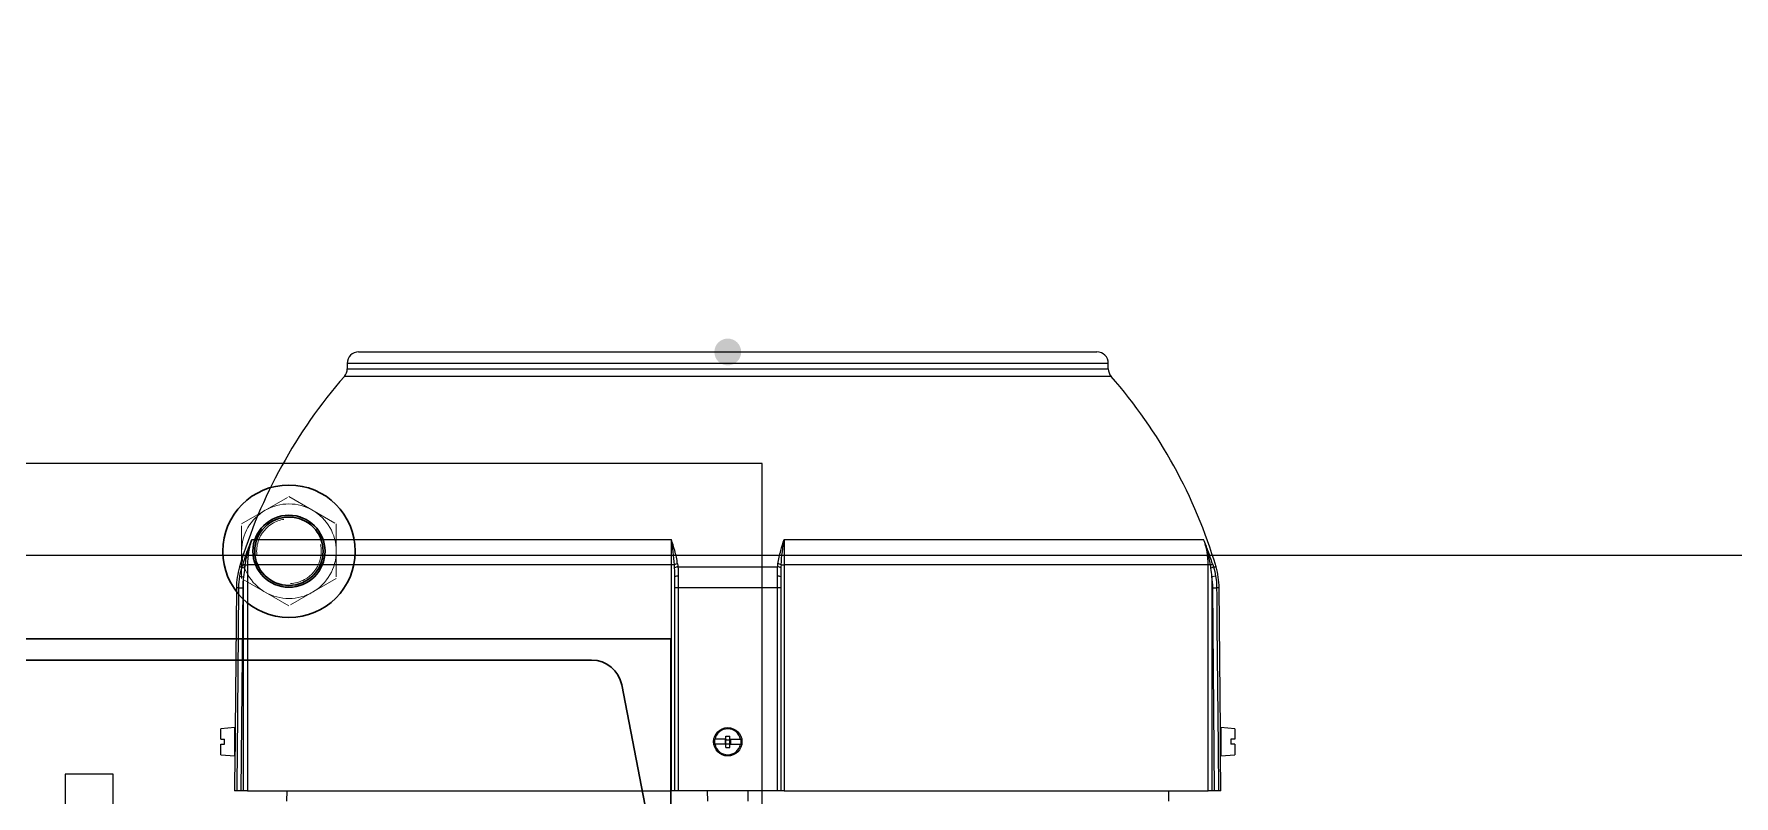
# Model space of a CAD drawing. Header units: millimetres. Extents: x 29178 to 37588, y 1365 to 7305.
# Drawn here: x 29912.8 to 30361.8, y 3358.4 to 3559.7 of the extents above; entities that cross this region are included whole.
import ezdxf

# ---------------------------------------------------------------- set-up
doc = ezdxf.new("R2010")
doc.units = ezdxf.units.MM
doc.linetypes.add('Dashed', pattern=[2, 1, -1])
for name, color, linetype, lineweight in [('CONTORNO', 7, 'Continuous', 35), ('Oculto (ISO)', 7, 'Dashed', 18), ('Visível (ISO)', 7, 'Continuous', 35)]:
    doc.layers.add(name, color=color, linetype=linetype, lineweight=lineweight)

# ---------------------------------------------------------------- blocks, each defined once
blk = doc.blocks.new('estrutura')
for p, q in [((-36815.52, 27255.32), (-37065.52, 27255.32)), ((-36815.52, 27105.32), (-36815.52, 27255.32)), ((-37065.52, 27231.12), (-35567.12, 27231.12))]:
    blk.add_line(p, q)
at = {"layer": 'CONTORNO'}
for p, q in [((-37042.85, 27209.02), (-36839.65, 27209.02)), ((-36839.65, 27151.62), (-36839.65, 27209.02)), ((-37021.9, 27203.43), (-36860.59, 27203.43)), ((-36852.61, 27196.85), (-36844.34, 27154.29))]:
    blk.add_line(p, q, dxfattribs=at)
blk.add_arc((-36860.59, 27195.3), 8.13, 11, 90, dxfattribs=at)
at = {"layer": 'Oculto (ISO)', "ltscale": 13.959146}
for p, q in [((-36953.02, 27239.38), (-36940.52, 27246.6)), ((-36940.52, 27246.6), (-36928.02, 27239.38)), ((-36953.02, 27224.95), (-36953.02, 27239.38)), ((-36928.02, 27239.38), (-36928.02, 27224.95)), ((-36940.52, 27217.73), (-36953.02, 27224.95)), ((-36928.02, 27224.95), (-36940.52, 27217.73))]:
    blk.add_line(p, q, dxfattribs=at)
at = {"layer": 'Oculto (ISO)', "ltscale": 12.950714}
blk.add_circle((-36940.52, 27232.17), 8.53, dxfattribs=at)
at = {"layer": 'Oculto (ISO)', "ltscale": 12.659545}
for start, end in [(120, 180), (60, 120), (0, 60), (180, 240), (300, 0), (240, 300)]:
    blk.add_arc((-36940.52, 27232.17), 12.5, start, end, dxfattribs=at)
at = {"layer": 'Visível (ISO)'}
for radius in [17.5, 9.52, 9.03]:
    blk.add_circle((-36940.52, 27232.17), radius, dxfattribs=at)

msp = doc.modelspace()

# ---------------------------------------------------------------- hatches: boundary and pattern name
h = msp.add_hatch(color=4)
h.dxf.hatch_style = 1
edge = h.paths.add_edge_path()
edge.add_arc((30096.02, 3475.72), 3.54, 0, 360)

# ---------------------------------------------------------------- linework, layer by layer
at = {"color": 7, "linetype": 'Continuous'}
for p, q in [((29998.52, 3475.72), (30193.52, 3475.72)), ((29995.52, 3472.72), (29995.52, 3471.24)), ((30196.52, 3471.24), (30196.52, 3472.72)), ((29970.33, 3426.21), (30081.13, 3426.21)), ((30110.91, 3426.21), (30221.71, 3426.21)), ((29968.54, 3419.45), (29969.14, 3419.45)), ((30081.14, 3419.45), (29969.14, 3419.45)), ((29969.14, 3419.45), (29969.14, 3359.72)), ((30081.14, 3359.72), (30081.14, 3419.45)), ((30081.94, 3419.45), (30081.14, 3419.45)), ((30082.85, 3418.93), (30109.19, 3418.93)), ((30110.1, 3419.45), (30110.9, 3419.45)), ((30110.9, 3419.45), (30110.9, 3359.72)), ((30222.9, 3419.45), (30110.9, 3419.45)), ((30222.9, 3359.72), (30222.9, 3419.45)), ((30223.5, 3419.45), (30222.9, 3419.45)), ((29966.24, 3413.42), (29965.91, 3375.71)), ((29966.9, 3413.42), (29967.9, 3413.41)), ((29967.16, 3416.48), (29968.15, 3416.32)), ((29967.9, 3413.41), (29967.43, 3359.72)), ((29968.15, 3359.72), (29968.15, 3416.32)), ((30082.02, 3359.72), (30082.02, 3413.41)), ((30109.12, 3413.42), (30082.92, 3413.42)), ((30110.02, 3413.41), (30110.02, 3359.72)), ((30224.87, 3416.48), (30223.89, 3416.32)), ((30223.89, 3416.32), (30223.89, 3359.72)), ((30224.14, 3413.41), (30225.14, 3413.42)), ((30224.61, 3359.72), (30224.14, 3413.41)), ((30226.13, 3375.68), (30225.8, 3413.42)), ((29965.82, 3376.47), (29962.12, 3376.14)), ((29962.12, 3373.37), (29962.12, 3376.14)), ((29962.12, 3373.37), (29963.12, 3373.37)), ((29962.12, 3369.29), (29962.12, 3372.07)), ((29962.12, 3372.07), (29963.12, 3372.07)), ((29963.12, 3372.07), (29963.12, 3373.37)), ((29965.82, 3372.72), (29965.82, 3376.47)), ((29965.82, 3368.97), (29965.82, 3372.72)), ((30092.66, 3373.37), (30092.57, 3373.37)), ((30092.66, 3372.07), (30092.57, 3372.07)), ((30095.52, 3373.37), (30092.66, 3373.37)), ((30095.52, 3372.07), (30092.66, 3372.07)), ((30095.32, 3373.22), (30095.52, 3373.22)), ((30095.32, 3373.22), (30095.32, 3372.22)), ((30095.32, 3372.22), (30095.52, 3372.22)), ((30095.52, 3374.22), (30096.52, 3374.22)), ((30095.52, 3373.37), (30095.52, 3374.22)), ((30095.52, 3373.37), (30095.52, 3373.22)), ((30095.52, 3373.22), (30096.52, 3373.22)), ((30095.52, 3372.22), (30095.52, 3373.22)), ((30095.52, 3372.22), (30096.52, 3372.22)), ((30095.52, 3372.22), (30095.52, 3372.07)), ((30095.52, 3371.22), (30095.52, 3372.07)), ((30096.52, 3373.37), (30096.52, 3374.22)), ((30096.52, 3373.37), (30099.38, 3373.37)), ((30096.52, 3373.37), (30096.52, 3373.22)), ((30096.52, 3373.22), (30096.72, 3373.22)), ((30096.52, 3372.22), (30096.52, 3373.22)), ((30096.52, 3372.22), (30096.72, 3372.22)), ((30096.52, 3372.22), (30096.52, 3372.07)), ((30096.52, 3372.07), (30099.38, 3372.07)), ((30096.52, 3371.22), (30096.52, 3372.07)), ((30096.72, 3373.22), (30096.72, 3372.22)), ((30099.38, 3373.37), (30099.47, 3373.37)), ((30099.38, 3372.07), (30099.47, 3372.07)), ((30229.92, 3376.14), (30226.22, 3376.47)), ((30226.22, 3376.47), (30226.22, 3368.97)), ((30229.92, 3373.37), (30228.92, 3373.37)), ((30228.92, 3373.37), (30228.92, 3372.07)), ((30229.92, 3372.07), (30228.92, 3372.07)), ((30229.92, 3376.14), (30229.92, 3373.37)), ((30229.92, 3372.07), (30229.92, 3369.29)), ((29962.12, 3369.29), (29965.82, 3368.97)), ((29965.86, 3369.75), (29965.77, 3359.72)), ((30095.52, 3371.22), (30096.52, 3371.22)), ((30226.27, 3359.72), (30226.18, 3369.75)), ((30226.22, 3368.97), (30229.92, 3369.29)), ((29966.43, 3359.72), (29965.77, 3359.72)), ((29968.15, 3359.72), (29967.43, 3359.72)), ((29969.14, 3359.72), (29968.15, 3359.72)), ((29969.14, 3359.72), (30081.14, 3359.72)), ((29979.54, 3359.72), (29979.49, 3357.07)), ((30082.02, 3359.72), (30081.14, 3359.72)), ((30109.12, 3359.72), (30082.92, 3359.72)), ((30090.71, 3357.07), (30090.7, 3359.72)), ((30101.34, 3359.72), (30101.33, 3357.07)), ((30110.9, 3359.72), (30110.02, 3359.72)), ((30110.9, 3359.72), (30222.9, 3359.72)), ((30212.55, 3357.07), (30212.5, 3359.72)), ((30223.89, 3359.72), (30222.9, 3359.72)), ((30224.61, 3359.72), (30223.89, 3359.72)), ((30226.27, 3359.72), (30225.61, 3359.72))]:
    msp.add_line(p, q, dxfattribs=at)
at = {"color": 8, "linetype": 'Continuous'}
for p, q in [((30196.52, 3472.72), (29995.52, 3472.72)), ((29995.52, 3471.24), (30096.02, 3471.24)), ((30096.02, 3471.24), (30196.52, 3471.24)), ((30096.02, 3469.26), (29994.78, 3469.26)), ((30197.26, 3469.26), (30096.02, 3469.26)), ((29967.06, 3418.93), (29967.74, 3418.93)), ((30224.3, 3418.93), (30224.98, 3418.93)), ((29966.9, 3413.42), (29966.24, 3413.42)), ((30225.8, 3413.42), (30225.14, 3413.42))]:
    msp.add_line(p, q, dxfattribs=at)
for p, q in [((29933.72, 3364.2), (29921.02, 3364.2)), ((29921.02, 3364.2), (29921.02, 3334.2)), ((29933.72, 3334.2), (29933.72, 3364.2))]:
    msp.add_line(p, q)
at = {"color": 7, "linetype": 'Continuous', "flags": 128}
for points in [[(29966.43, 3359.72), (29966.45, 3361.72), (29966.52, 3369.72), (29966.8, 3401.72), (29966.9, 3413.42)], [(30082.92, 3413.42), (30082.92, 3411.42), (30082.92, 3403.42), (30082.92, 3371.42), (30082.92, 3359.72)], [(30109.12, 3359.72), (30109.12, 3361.72), (30109.12, 3369.72), (30109.12, 3401.72), (30109.12, 3413.42)], [(30225.14, 3413.42), (30225.16, 3411.42), (30225.23, 3403.42), (30225.51, 3371.42), (30225.61, 3359.72)]]:
    msp.add_lwpolyline(points, dxfattribs=at)
at = {"color": 7, "linetype": 'Continuous'}
msp.add_circle((30096.02, 3372.72), 3.75, dxfattribs=at)
for centre, radius, start, end in [((29998.52, 3472.72), 3, 90, 180), ((30193.52, 3472.72), 3, 0, 90), ((29992.52, 3471.24), 3, 318.8272, 0), ((30199.52, 3471.24), 3, 180, 221.1728), ((30096.02, 3380.72), 134.5, 138.8272, 163.4951), ((30096.02, 3380.72), 134.5, 16.5049, 41.1728), ((29986.24, 3413.25), 20, 163.4951, 179.5), ((29969.09, 3421.22), 2.66, 239.4166, 255.3526), ((29968.91, 3420.83), 1.42, 229.6827, 255.0467), ((30082.93, 3417.94), 1.81, 95.6374, 123.3813), ((30082.88, 3417.38), 1.55, 91.1217, 125.2655), ((30109.16, 3417.38), 1.55, 54.7345, 88.8783), ((30109.11, 3417.94), 1.81, 56.6187, 84.3626), ((30223.13, 3420.83), 1.42, 284.9533, 310.3173), ((30222.95, 3421.22), 2.66, 284.6474, 300.5834), ((30205.8, 3413.25), 20, 0.5, 16.5049), ((30082.72, 3415.02), 1.47, 82.1159, 118.2396), ((30082.71, 3388.74), 24.68, 89.5123, 91.5999), ((30109.32, 3415.02), 1.47, 61.7604, 97.8841), ((30109.33, 3388.74), 24.68, 88.4001, 90.4877), ((30096.02, 3372.72), 3.51, 169.3397, 190.6603), ((30096.02, 3372.72), 3.43, 10.9358, 169.0642), ((30096.02, 3372.72), 3.43, 190.9358, 349.0642), ((30096.02, 3372.72), 3.51, 349.3397, 10.6603)]:
    msp.add_arc(centre, radius, start, end, dxfattribs=at)
for points, knots in [([(29968.54, 3419.45), (29968.73, 3420.61), (29968.96, 3421.75), (29969.56, 3424.01), (29969.91, 3425.13), (29970.33, 3426.21)], [0, 0, 0, 0, 0.5, 0.5, 1, 1, 1, 1]), ([(29970.33, 3426.21), (29969.93, 3425.13), (29969.64, 3424.02), (29969.24, 3421.75), (29969.14, 3420.6), (29969.14, 3419.45)], [0, 0, 0, 0, 0.5, 0.5, 1, 1, 1, 1]), ([(30081.94, 3419.45), (30081.86, 3420.61), (30081.74, 3421.75), (30081.45, 3424.01), (30081.29, 3425.13), (30081.13, 3426.21)], [0, 0, 0, 0, 0.5, 0.5, 1, 1, 1, 1]), ([(30081.14, 3419.45), (30081.14, 3420.6), (30081.14, 3421.75), (30081.13, 3424.02), (30081.13, 3425.13), (30081.13, 3426.21)], [0, 0, 0, 0, 0.5, 0.5, 1, 1, 1, 1]), ([(30110.1, 3419.45), (30110.18, 3420.61), (30110.3, 3421.75), (30110.59, 3424.01), (30110.75, 3425.13), (30110.91, 3426.21)], [0, 0, 0, 0, 0.5, 0.5, 1, 1, 1, 1]), ([(30110.91, 3426.21), (30110.91, 3425.13), (30110.91, 3424.02), (30110.9, 3421.75), (30110.9, 3420.6), (30110.9, 3419.45)], [0, 0, 0, 0, 0.5, 0.5, 1, 1, 1, 1]), ([(30222.9, 3419.45), (30222.9, 3420.6), (30222.8, 3421.75), (30222.4, 3424.02), (30222.1, 3425.13), (30221.71, 3426.21)], [0, 0, 0, 0, 0.5, 0.5, 1, 1, 1, 1]), ([(30223.5, 3419.45), (30223.31, 3420.61), (30223.08, 3421.75), (30222.48, 3424.01), (30222.13, 3425.13), (30221.71, 3426.21)], [0, 0, 0, 0, 0.5, 0.5, 1, 1, 1, 1]), ([(29965.91, 3375.71), (29965.91, 3375.71), (29965.91, 3375.77), (29965.91, 3375.57), (29965.92, 3375.1), (29965.92, 3374.32), (29965.92, 3373.37), (29965.92, 3372.34), (29965.9, 3371.36), (29965.88, 3370.52), (29965.86, 3369.96), (29965.86, 3369.7), (29965.86, 3369.74), (29965.86, 3369.75)], [0, 0, 0, 0, 0.002555, 0.109905, 0.217256, 0.324616, 0.431973, 0.539312, 0.646648, 0.754014, 0.861406, 0.968778, 1, 1, 1, 1]), ([(30226.18, 3369.75), (30226.18, 3369.75), (30226.18, 3369.75), (30226.17, 3370.14), (30226.15, 3370.81), (30226.13, 3371.71), (30226.12, 3372.72), (30226.12, 3373.74), (30226.12, 3374.63), (30226.12, 3375.3), (30226.13, 3375.68), (30226.13, 3375.68), (30226.13, 3375.68)], [0, 0, 0, 0, 0.071178, 0.17854, 0.285935, 0.393373, 0.500815, 0.608224, 0.715612, 0.823011, 0.930427, 1, 1, 1, 1]), ([(29967.43, 3359.72), (29967.3, 3359.72), (29967.18, 3359.72), (29966.95, 3359.72), (29966.85, 3359.72), (29966.57, 3359.72), (29966.46, 3359.72), (29966.43, 3359.72)], [0, 0, 0, 0, 0.25, 0.25, 0.5, 0.5, 1, 1, 1, 1]), ([(30082.92, 3359.72), (30082.8, 3359.72), (30082.68, 3359.72), (30082.46, 3359.72), (30082.36, 3359.72), (30082.11, 3359.72), (30082.02, 3359.72), (30082.02, 3359.72)], [0, 0, 0, 0, 0.25, 0.25, 0.5, 0.5, 1, 1, 1, 1]), ([(30110.02, 3359.72), (30110.02, 3359.72), (30110, 3359.72), (30109.91, 3359.72), (30109.84, 3359.72), (30109.6, 3359.72), (30109.37, 3359.72), (30109.12, 3359.72)], [0, 0, 0, 0, 0.25, 0.25, 0.5, 0.5, 1, 1, 1, 1]), ([(30225.61, 3359.72), (30225.6, 3359.72), (30225.56, 3359.72), (30225.45, 3359.72), (30225.38, 3359.72), (30225.1, 3359.72), (30224.86, 3359.72), (30224.61, 3359.72)], [0, 0, 0, 0, 0.25, 0.25, 0.5, 0.5, 1, 1, 1, 1])]:
    msp.add_open_spline(points, degree=3, knots=knots, dxfattribs=at)
for points in [[(29969.19, 3423.24), (29969.55, 3424.24), (29969.94, 3425.23), (29970.33, 3426.21)], [(30082.02, 3423.24), (30081.75, 3424.24), (30081.44, 3425.23), (30081.13, 3426.21)], [(30110.02, 3423.24), (30110.29, 3424.24), (30110.6, 3425.23), (30110.91, 3426.21)], [(30222.85, 3423.24), (30222.48, 3424.24), (30222.1, 3425.23), (30221.71, 3426.21)], [(29967.99, 3419.74), (29968.37, 3420.93), (29968.77, 3422.09), (29969.19, 3423.24)], [(30082.76, 3419.74), (30082.59, 3420.93), (30082.33, 3422.09), (30082.02, 3423.24)], [(30109.28, 3419.74), (30109.45, 3420.93), (30109.71, 3422.09), (30110.02, 3423.24)], [(30224.05, 3419.74), (30223.67, 3420.93), (30223.27, 3422.09), (30222.85, 3423.24)], [(29967.16, 3416.48), (29967.3, 3417.31), (29967.49, 3418.13), (29967.74, 3418.93)], [(29967.74, 3418.93), (29967.82, 3419.2), (29967.9, 3419.47), (29967.99, 3419.74)], [(29968.42, 3418.64), (29968.3, 3417.87), (29968.21, 3417.1), (29968.15, 3416.32)], [(29968.54, 3419.45), (29968.5, 3419.18), (29968.46, 3418.91), (29968.42, 3418.64)], [(30081.98, 3418.64), (30081.97, 3418.91), (30081.96, 3419.18), (30081.94, 3419.45)], [(30082.02, 3416.32), (30082.02, 3417.1), (30082.02, 3417.87), (30081.98, 3418.64)], [(30082.76, 3419.74), (30082.79, 3419.47), (30082.82, 3419.2), (30082.85, 3418.93)], [(30082.85, 3418.93), (30082.91, 3418.13), (30082.92, 3417.31), (30082.92, 3416.48)], [(30109.12, 3416.48), (30109.12, 3417.31), (30109.13, 3418.13), (30109.19, 3418.93)], [(30109.19, 3418.93), (30109.22, 3419.2), (30109.25, 3419.47), (30109.28, 3419.74)], [(30110.06, 3418.64), (30110.02, 3417.87), (30110.02, 3417.1), (30110.02, 3416.32)], [(30110.1, 3419.45), (30110.08, 3419.18), (30110.07, 3418.91), (30110.06, 3418.64)], [(30223.62, 3418.64), (30223.58, 3418.91), (30223.54, 3419.18), (30223.5, 3419.45)], [(30223.89, 3416.32), (30223.83, 3417.1), (30223.74, 3417.87), (30223.62, 3418.64)], [(30224.05, 3419.74), (30224.14, 3419.47), (30224.22, 3419.2), (30224.3, 3418.93)], [(30224.3, 3418.93), (30224.55, 3418.13), (30224.74, 3417.31), (30224.87, 3416.48)], [(29966.9, 3413.42), (29966.91, 3414.45), (29967, 3415.47), (29967.16, 3416.48)], [(29968.15, 3416.32), (29967.99, 3415.36), (29967.9, 3414.39), (29967.9, 3413.41)], [(30082.02, 3413.41), (30082.02, 3414.39), (30082.02, 3415.36), (30082.02, 3416.32)], [(30082.92, 3416.48), (30082.92, 3416.15), (30082.92, 3415.82), (30082.92, 3415.49)], [(30082.92, 3415.49), (30082.92, 3414.8), (30082.92, 3414.11), (30082.92, 3413.42)], [(30109.12, 3413.42), (30109.12, 3414.45), (30109.12, 3415.47), (30109.12, 3416.48)], [(30110.02, 3416.32), (30110.02, 3415.36), (30110.02, 3414.39), (30110.02, 3413.41)], [(30224.14, 3413.41), (30224.13, 3414.39), (30224.05, 3415.36), (30223.89, 3416.32)], [(30224.87, 3416.48), (30224.93, 3416.15), (30224.97, 3415.82), (30225.01, 3415.49)], [(30225.01, 3415.49), (30225.09, 3414.8), (30225.13, 3414.11), (30225.14, 3413.42)]]:
    msp.add_open_spline(points, degree=3, dxfattribs=at)

# ---------------------------------------------------------------- block references
msp.add_blockref('estrutura', (66920.64, -23809.1))

doc.saveas('drawing.dxf')
